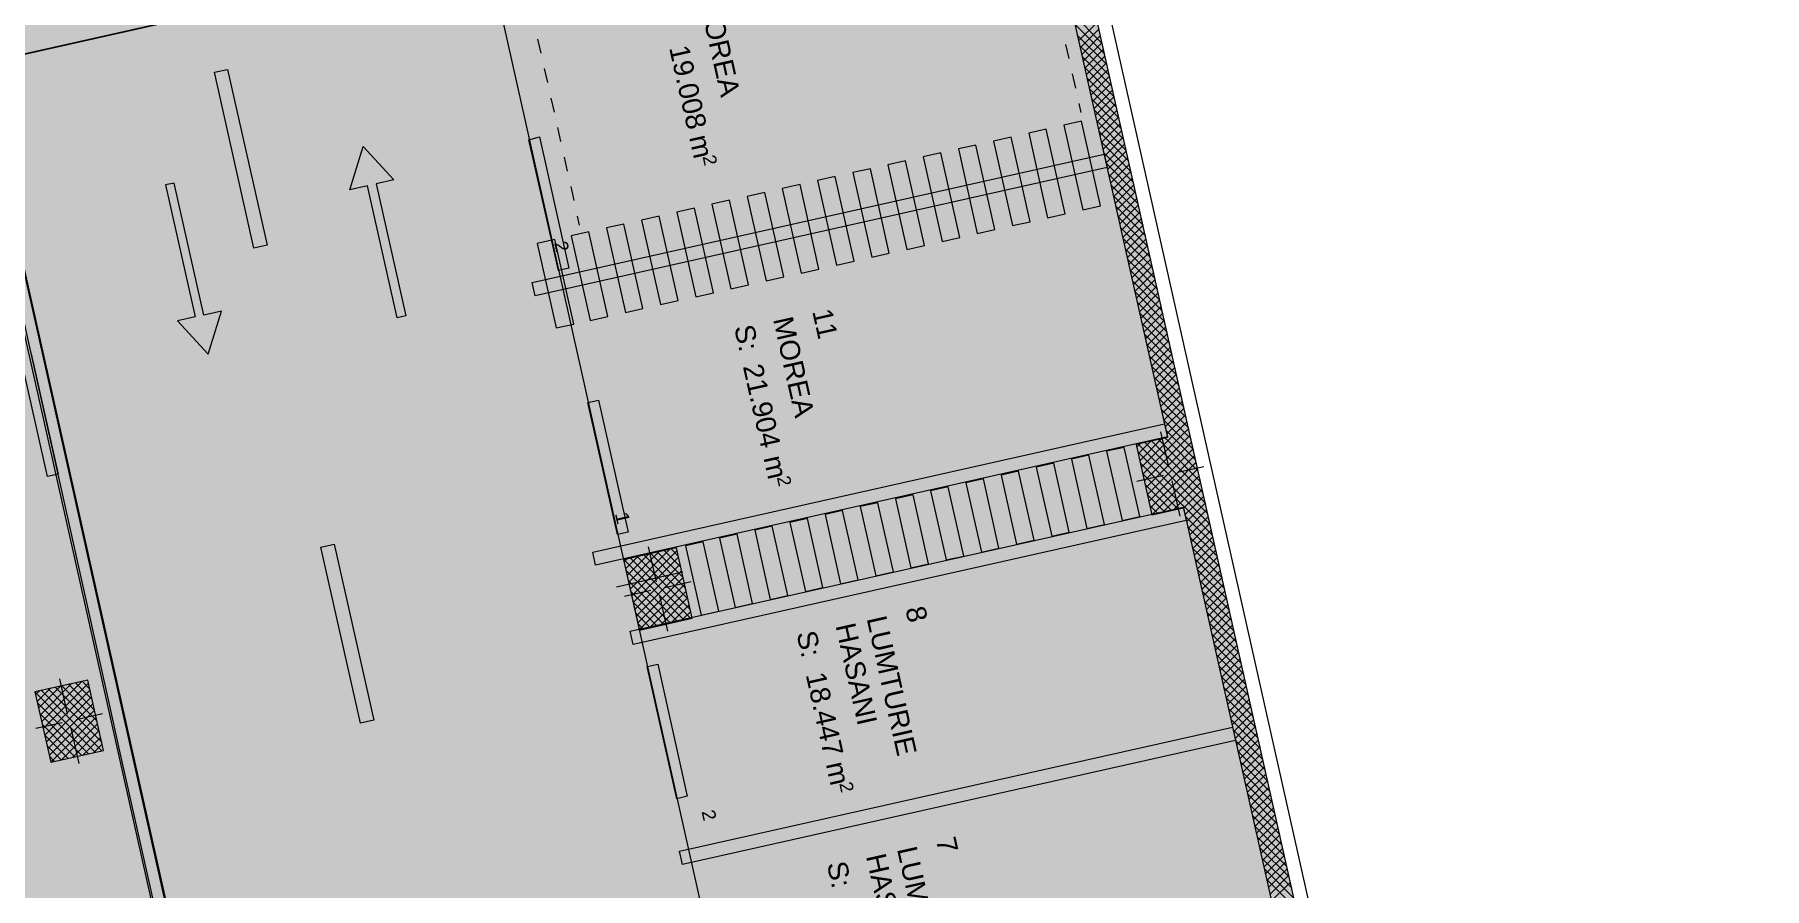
# Model space of a CAD drawing. Header units: centimetres. Extents: x -6559 to 4488, y -7535 to 372.
# Drawn here: x 943 to 2851, y -3996 to -3054 of the extents above; entities that cross this region are included whole.
import ezdxf

# ---------------------------------------------------------------- set-up
doc = ezdxf.new("R2010")
doc.units = ezdxf.units.CM
for name, color, linetype, true_color in [('PDF_ - MESI I RRUGES', 7, 'Continuous', 0x7f7f7f), ('PDF_ - rruga_ndarjet anesore', 7, 'Continuous', 0x7f7f7f), ('PDF_ - SHENJAT_RRUGA', 7, 'Continuous', 0x7f7f7f), ('PDF_ - Vijat_Shtigjet', 7, 'Continuous', 0x7f7f7f), ('PDF_065 Möbel Einrichtung', 7, 'Continuous', 0x7f7f7f), ('PDF_A - Akset', 7, 'Continuous', 0xfd4435), ('PDF_A - Fill Zone', 7, 'Continuous', 0x999999), ('PDF_A - Pllaka Perdhes', 7, 'Continuous', 0x7f7f7f), ('PDF_A - Pllaka Themel', 7, 'Continuous', 0x7f7f7f), ('PDF_A - Sutereni Polyline', 7, 'Continuous', 0x029e21), ('PDF_A -Polyline', 7, 'Continuous', 0x7f7f7f), ('PDF_A4 - Pllaka Suterenit', 7, 'Continuous', 0x7f7f7f)]:
    doc.layers.add(name, color=color, linetype=linetype, true_color=true_color)
for name, color, linetype in [('PDF_- GARAZHE', 7, 'Continuous'), ('PDF_A - Muret', 7, 'Continuous'), ('PDF_A - Shtyllat', 7, 'Continuous')]:
    doc.layers.add(name, color=color, linetype=linetype)
doc.styles.add('PDF Arial', font='')
doc.styles.get('PDF Arial').set_extended_font_data('Arial')

msp = doc.modelspace()

# ---------------------------------------------------------------- hatches: boundary and pattern name
at = {"layer": 'PDF_ - SHENJAT_RRUGA', "true_color": 0xffffff, "transparency": 33554559}
for points in [[(1305.6, -3177.8), (1339.4, -3214.6), (1320, -3218.9), (1352.6, -3364.5), (1342.9, -3366.7), (1310.2, -3221.1), (1290.8, -3225.5)], [(1134.4, -3406.8), (1100.7, -3370.1), (1120.1, -3365.7), (1087.4, -3220.1), (1097.1, -3218), (1129.8, -3363.6), (1149.2, -3359.2)]]:
    msp.add_hatch(color=7, dxfattribs=at).paths.add_polyline_path(points)
at = {"layer": 'PDF_A - Fill Zone', "true_color": 0x93a0c6, "transparency": 33554559}
msp.add_hatch(color=253, dxfattribs=at).paths.add_polyline_path([(-239.8, -548.1), (1116.5, -548.1), (1116.5, -1540.7), (1120.9, -1560.1), (1072.3, -1571), (1387, -2973.6), (868.6, -3089.9), (762.9, -2619.1), (-21.4, -2795.1), (-131.4, -2304.9), (653, -2129), (559, -1710.1), (524.2, -1717.9), (452, -1396.2), (105.8, -1396.2), (105.8, -1821.5), (-239.8, -1821.5)])
at = {"layer": 'PDF_A - Fill Zone', "true_color": 0xfafafa, "transparency": 33554559}
msp.add_hatch(color=7, dxfattribs=at).paths.add_polyline_path([(-1651.8, -6859.2), (-1993.6, -5313.4), (413.9, -4764.1), (398.9, -4698.5), (555.3, -4663.4), (229.2, -3233.4), (2066.5, -2821.1), (2844.7, -6289), (855.9, -6735), (762, -6317)])
at = {"layer": 'PDF_A - Muret', "transparency": 33554559}
msp.add_hatch(color=256, dxfattribs=at).paths.add_polyline_path([(2066.5, -2821.1), (2839.2, -6264.8), (2815, -6270.2), (2729.2, -5888.2), (2752.8, -5882.9), (2735.3, -5805.3), (2711.8, -5810.6), (2585.5, -5247.8), (2609, -5242.5), (2600.3, -5203.7), (2576.8, -5209), (2431.2, -4559.8), (2454.6, -4554.5), (2441.6, -4496.3), (2418.1, -4501.6), (2335.5, -4133.4), (2359, -4128.1), (2341.5, -4050.5), (2318.1, -4055.8), (2210.5, -3576.3), (2234, -3571.1), (2216.5, -3493.4), (2193.1, -3498.7), (2064.6, -2926), (2088, -2920.7), (2070.6, -2843.1), (2047.1, -2848.3), (2042.2, -2826.6)])
at = {"layer": 'PDF_A - Pllaka Themel', "true_color": 0xbfbfbf, "transparency": 33554559}
msp.add_hatch(color=9, dxfattribs=at).paths.add_polyline_path([(478.9, -548.1), (1202.6, -548.1), (1202.6, 9), (1814.4, 9), (1814.4, -886.7), (1180.4, -886.7), (1182, -1526), (1116.5, -1540.7), (1125.2, -1579.5), (1092, -1586.9), (1187.6, -2013.5), (1302.8, -2528.7), (1392.9, -2931.5), (1368.6, -2936.9), (1391.3, -3037.8), (1455.8, -3023.3), (1716.6, -4186.2), (2129.1, -6022.8), (2174.8, -6012.5), (2260.4, -6393.3), (1623.3, -6536.3), (1514.6, -6051.8), (779.4, -6216.8), (673.8, -5720.2), (1385.3, -5560.6), (1387.4, -5560.1), (1389.5, -5559.5), (1391.6, -5558.8), (1393.6, -5558), (1395.6, -5557.2), (1397.6, -5556.2), (1399.5, -5555.2), (1401.3, -5554.1), (1403.1, -5552.9), (1404.9, -5551.6), (1406.6, -5550.3), (1408.2, -5548.8), (1409.8, -5547.3), (1411.3, -5545.8), (1412.7, -5544.1), (1414.1, -5542.4), (1415.3, -5540.7), (1416.5, -5538.9), (1417.7, -5537), (1418.7, -5535.1), (1419.6, -5533.1), (1420.5, -5531.2), (1421.3, -5529.1), (1422, -5527.1), (1422.5, -5525), (1423, -5522.9), (1423.4, -5520.7), (1423.7, -5518.6), (1423.9, -5516.4), (1424, -5514.3), (1424.1, -5512.1), (1424, -5509.9), (1423.8, -5507.8), (1423.5, -5505.6), (1423.2, -5503.5), (1422.7, -5501.3), (1167, -4364.6), (1165.9, -4363.6), (1164.7, -4362.7), (1163.5, -4361.8), (1162.3, -4361.1), (1161, -4360.4), (1159.6, -4359.8), (1158.2, -4359.2), (1156.8, -4358.8), (1155.4, -4358.5), (1153.9, -4358.2), (1152.4, -4358.1), (1036.1, -3839.9), (1025.3, -3791.4), (882.4, -3151.9), (935, -3140.1), (912.4, -3039.3), (859.9, -3051.1), (491.3, -1408.6), (491.3, -1065.4), (478.9, -1065.4)])

# ---------------------------------------------------------------- linework, layer by layer
at = {"layer": 'PDF_ - MESI I RRUGES', "lineweight": 0}
for points in [[(1141.4, -3095.8), (1156, -3092.6)], [(1185, -3289.9), (1141.4, -3095.8)], [(1156, -3092.6), (1199.7, -3286.6)], [(1199.7, -3286.6), (1185, -3289.9)], [(1259, -3619.7), (1273.6, -3616.4)], [(1302.5, -3813.7), (1259, -3619.7)], [(1273.6, -3616.4), (1317.3, -3810.4)], [(1317.3, -3810.4), (1302.5, -3813.7)]]:
    msp.add_lwpolyline(points, dxfattribs=at)
at = {"layer": 'PDF_ - MESI I RRUGES', "color": 7, "true_color": 0xffffff, "transparency": 33554559}
for points in [[(1141.4, -3095.8), (1156, -3092.6), (1185, -3289.9), (1199.7, -3286.6)], [(1259, -3619.7), (1273.6, -3616.4), (1302.5, -3813.7), (1317.3, -3810.4)]]:
    msp.add_solid(points, dxfattribs=at)
at = {"layer": 'PDF_ - rruga_ndarjet anesore', "lineweight": 0}
for points in [[(1488.5, -3170.2), (1500.1, -3167.1)], [(1500.1, -3167.1), (1532.5, -3311.8)], [(1520.9, -3314.4), (1488.5, -3170.2)], [(1532.5, -3311.8), (1520.9, -3314.4)], [(957.3, -3541.8), (927.6, -3408.8)], [(939.2, -3406.2), (968.9, -3539.2)], [(1553.5, -3460), (1565.2, -3457.4)], [(1586.2, -3605.7), (1553.5, -3460)], [(1565.2, -3457.4), (1597.8, -3603.1)], [(968.9, -3539.2), (957.3, -3541.8)], [(1597.8, -3603.1), (1586.2, -3605.7)], [(1618.9, -3751.3), (1630.5, -3748.7)], [(1651.5, -3897), (1618.9, -3751.3)], [(1630.5, -3748.7), (1663.1, -3894.3)], [(1663.1, -3894.3), (1651.5, -3897)]]:
    msp.add_lwpolyline(points, dxfattribs=at)
at = {"layer": 'PDF_ - rruga_ndarjet anesore', "color": 7, "true_color": 0xffffff, "transparency": 33554559}
for points in [[(1500.1, -3167.1), (1532.5, -3311.8), (1488.5, -3170.2), (1520.9, -3314.4)], [(939.2, -3406.2), (968.9, -3539.2), (927.6, -3408.8), (957.3, -3541.8)], [(1553.5, -3460), (1565.2, -3457.4), (1586.2, -3605.7), (1597.8, -3603.1)], [(1630.5, -3748.7), (1663.1, -3894.3), (1618.9, -3751.3), (1651.5, -3897)]]:
    msp.add_solid(points, dxfattribs=at)
at = {"layer": 'PDF_ - SHENJAT_RRUGA', "lineweight": 0}
for points in [[(1290.8, -3225.5), (1305.6, -3177.8)], [(1305.6, -3177.8), (1339.4, -3214.6)], [(1097.1, -3218), (1087.4, -3220.1)], [(1087.4, -3220.1), (1120.1, -3365.7)], [(1129.8, -3363.6), (1097.1, -3218)], [(1310.2, -3221.1), (1290.8, -3225.5)], [(1342.9, -3366.7), (1310.2, -3221.1)], [(1339.4, -3214.6), (1320, -3218.9)], [(1320, -3218.9), (1352.6, -3364.5)], [(1120.1, -3365.7), (1100.7, -3370.1)], [(1100.7, -3370.1), (1134.4, -3406.8)], [(1149.2, -3359.2), (1129.8, -3363.6)], [(1134.4, -3406.8), (1149.2, -3359.2)], [(1352.6, -3364.5), (1342.9, -3366.7)]]:
    msp.add_lwpolyline(points, dxfattribs=at)
at = {"layer": 'PDF_ - Vijat_Shtigjet', "lineweight": 0}
for points in [[(2020.4, -3167.4), (2001, -3171.7)], [(2041.3, -3260.6), (2020.4, -3167.4)], [(2059.2, -3158.6), (2039.8, -3163)], [(2039.8, -3163), (2060.7, -3256.2)], [(2080.2, -3251.9), (2059.2, -3158.6)], [(2098.1, -3149.9), (2078.7, -3154.3)], [(2078.7, -3154.3), (2099.6, -3247.5)], [(2119, -3243.2), (2098.1, -3149.9)], [(1942.8, -3184.8), (1923.4, -3189.1)], [(1963.7, -3278), (1942.8, -3184.8)], [(1981.6, -3176.1), (1962.2, -3180.4)], [(1981.6, -3176.1), (1962.2, -3180.4)], [(1962.2, -3180.4), (1983.1, -3273.6)], [(1962.2, -3180.4), (1983.1, -3273.6)], [(2002.5, -3269.3), (1981.6, -3176.1)], [(2002.5, -3269.3), (1981.6, -3176.1)], [(2001, -3171.7), (2021.9, -3264.9)], [(1865.1, -3202.2), (1845.7, -3206.5)], [(1886, -3295.4), (1865.1, -3202.2)], [(1903.9, -3193.5), (1884.5, -3197.8)], [(1884.5, -3197.8), (1905.4, -3291.1)], [(1924.8, -3286.7), (1903.9, -3193.5)], [(1923.4, -3189.1), (1944.3, -3282.3)], [(1787.5, -3219.6), (1768, -3224)], [(1768, -3224), (1788.9, -3317.2)], [(1808.4, -3312.8), (1787.5, -3219.6)], [(1826.3, -3210.9), (1806.9, -3215.3)], [(1806.9, -3215.3), (1827.8, -3308.5)], [(1847.2, -3304.1), (1826.3, -3210.9)], [(1845.7, -3206.5), (1866.6, -3299.8)], [(1709.8, -3237), (1690.4, -3241.4)], [(1690.4, -3241.4), (1711.3, -3334.6)], [(1730.7, -3330.2), (1709.8, -3237)], [(1748.6, -3228.3), (1729.2, -3232.7)], [(1729.2, -3232.7), (1750.1, -3325.9)], [(1769.5, -3321.5), (1748.6, -3228.3)], [(2099.6, -3247.5), (2119, -3243.2)], [(1593.3, -3263.2), (1573.9, -3267.5)], [(1614.2, -3356.4), (1593.3, -3263.2)], [(1632.2, -3254.5), (1612.7, -3258.8)], [(1612.7, -3258.8), (1633.6, -3352)], [(1653.1, -3347.7), (1632.2, -3254.5)], [(1671, -3245.8), (1651.6, -3250.1)], [(1651.6, -3250.1), (1672.5, -3343.3)], [(1691.9, -3338.9), (1671, -3245.8)], [(2021.9, -3264.9), (2041.3, -3260.6)], [(2060.7, -3256.2), (2080.2, -3251.9)], [(1517.1, -3280.3), (1497.7, -3284.6)], [(1538, -3373.5), (1517.1, -3280.3)], [(1554.5, -3271.9), (1535.1, -3276.2)], [(1535.1, -3276.2), (1556, -3369.4)], [(1575.4, -3365.1), (1554.5, -3271.9)], [(1573.9, -3267.5), (1594.8, -3360.7)], [(1944.3, -3282.3), (1963.7, -3278)], [(1983.1, -3273.6), (2002.5, -3269.3)], [(1983.1, -3273.6), (2002.5, -3269.3)], [(1497.7, -3284.6), (1518.6, -3377.8)], [(1866.6, -3299.8), (1886, -3295.4)], [(1905.4, -3291.1), (1924.8, -3286.7)], [(1788.9, -3317.2), (1808.4, -3312.8)], [(1827.8, -3308.5), (1847.2, -3304.1)], [(1672.5, -3343.3), (1691.9, -3338.9)], [(1711.3, -3334.6), (1730.7, -3330.2)], [(1750.1, -3325.9), (1769.5, -3321.5)], [(1594.8, -3360.7), (1614.2, -3356.4)], [(1633.6, -3352), (1653.1, -3347.7)], [(1518.6, -3377.8), (1538, -3373.5)], [(1556, -3369.4), (1575.4, -3365.1)], [(2145.2, -3509.5), (2125.7, -3513.8)], [(2162.3, -3585.8), (2145.2, -3509.5)], [(2067.5, -3526.9), (2048.1, -3531.2)], [(2084.6, -3603.2), (2067.5, -3526.9)], [(2106.3, -3518.2), (2086.9, -3522.5)], [(2086.9, -3522.5), (2104, -3598.9)], [(2123.4, -3594.5), (2106.3, -3518.2)], [(2125.7, -3513.8), (2142.9, -3590.2)], [(1989.8, -3544.3), (1970.4, -3548.7)], [(1970.4, -3548.7), (1987.6, -3625)], [(2007, -3620.7), (1989.8, -3544.3)], [(2028.7, -3535.6), (2009.3, -3540)], [(2009.3, -3540), (2026.4, -3616.3)], [(2045.8, -3611.9), (2028.7, -3535.6)], [(2048.1, -3531.2), (2065.2, -3607.6)], [(1912.2, -3561.7), (1892.8, -3566.1)], [(1892.8, -3566.1), (1909.9, -3642.4)], [(1929.3, -3638.1), (1912.2, -3561.7)], [(1951, -3553), (1931.6, -3557.4)], [(1931.6, -3557.4), (1948.7, -3633.7)], [(1968.1, -3629.4), (1951, -3553)], [(1834.5, -3579.2), (1815.1, -3583.5)], [(1815.1, -3583.5), (1832.3, -3659.9)], [(1851.7, -3655.5), (1834.5, -3579.2)], [(1873.4, -3570.5), (1854, -3574.8)], [(1854, -3574.8), (1871.1, -3651.2)], [(1890.5, -3646.8), (1873.4, -3570.5)], [(2142.9, -3590.2), (2162.3, -3585.8)], [(1718.1, -3605.3), (1698.7, -3609.7)], [(1735.2, -3681.6), (1718.1, -3605.3)], [(1756.9, -3596.6), (1737.5, -3600.9)], [(1737.5, -3600.9), (1754.6, -3677.3)], [(1774, -3672.9), (1756.9, -3596.6)], [(1795.7, -3587.9), (1776.3, -3592.2)], [(1776.3, -3592.2), (1793.4, -3668.6)], [(1812.8, -3664.2), (1795.7, -3587.9)], [(2065.2, -3607.6), (2084.6, -3603.2)], [(2104, -3598.9), (2123.4, -3594.5)], [(1680.6, -3613.7), (1661.2, -3618.1)], [(1661.2, -3618.1), (1678.4, -3694.4)], [(1697.8, -3690), (1680.6, -3613.7)], [(1698.7, -3609.7), (1715.8, -3686)], [(1987.6, -3625), (2007, -3620.7)], [(2026.4, -3616.3), (2045.8, -3611.9)], [(1909.9, -3642.4), (1929.3, -3638.1)], [(1948.7, -3633.7), (1968.1, -3629.4)], [(1832.3, -3659.9), (1851.7, -3655.5)], [(1871.1, -3651.2), (1890.5, -3646.8)], [(1715.8, -3686), (1735.2, -3681.6)], [(1754.6, -3677.3), (1774, -3672.9)], [(1793.4, -3668.6), (1812.8, -3664.2)], [(1678.4, -3694.4), (1697.8, -3690)]]:
    msp.add_lwpolyline(points, dxfattribs=at)
at = {"layer": 'PDF_ - Vijat_Shtigjet', "color": 7, "true_color": 0xffffff, "transparency": 33554559}
for points in [[(2041.3, -3260.6), (2021.9, -3264.9), (2020.4, -3167.4), (2001, -3171.7)], [(2080.2, -3251.9), (2060.7, -3256.2), (2059.2, -3158.6), (2039.8, -3163)], [(2119, -3243.2), (2099.6, -3247.5), (2098.1, -3149.9), (2078.7, -3154.3)], [(1963.7, -3278), (1944.3, -3282.3), (1942.8, -3184.8), (1923.4, -3189.1)], [(2002.5, -3269.3), (1983.1, -3273.6), (1981.6, -3176.1), (1962.2, -3180.4)], [(2002.5, -3269.3), (1983.1, -3273.6), (1981.6, -3176.1), (1962.2, -3180.4)], [(1886, -3295.4), (1866.6, -3299.8), (1865.1, -3202.2), (1845.7, -3206.5)], [(1924.8, -3286.7), (1905.4, -3291.1), (1903.9, -3193.5), (1884.5, -3197.8)], [(1808.4, -3312.8), (1788.9, -3317.2), (1787.5, -3219.6), (1768, -3224)], [(1847.2, -3304.1), (1827.8, -3308.5), (1826.3, -3210.9), (1806.9, -3215.3)], [(1730.7, -3330.2), (1711.3, -3334.6), (1709.8, -3237), (1690.4, -3241.4)], [(1769.5, -3321.5), (1750.1, -3325.9), (1748.6, -3228.3), (1729.2, -3232.7)], [(1614.2, -3356.4), (1594.8, -3360.7), (1593.3, -3263.2), (1573.9, -3267.5)], [(1653.1, -3347.7), (1633.6, -3352), (1632.2, -3254.5), (1612.7, -3258.8)], [(1691.9, -3338.9), (1672.5, -3343.3), (1671, -3245.8), (1651.6, -3250.1)], [(1538, -3373.5), (1518.6, -3377.8), (1517.1, -3280.3), (1497.7, -3284.6)], [(1575.4, -3365.1), (1556, -3369.4), (1554.5, -3271.9), (1535.1, -3276.2)], [(2162.3, -3585.8), (2142.9, -3590.2), (2145.2, -3509.5), (2125.7, -3513.8)], [(2084.6, -3603.2), (2065.2, -3607.6), (2067.5, -3526.9), (2048.1, -3531.2)], [(2123.4, -3594.5), (2104, -3598.9), (2106.3, -3518.2), (2086.9, -3522.5)], [(2007, -3620.7), (1987.6, -3625), (1989.8, -3544.3), (1970.4, -3548.7)], [(2045.8, -3611.9), (2026.4, -3616.3), (2028.7, -3535.6), (2009.3, -3540)], [(1929.3, -3638.1), (1909.9, -3642.4), (1912.2, -3561.7), (1892.8, -3566.1)], [(1968.1, -3629.4), (1948.7, -3633.7), (1951, -3553), (1931.6, -3557.4)], [(1851.7, -3655.5), (1832.3, -3659.9), (1834.5, -3579.2), (1815.1, -3583.5)], [(1890.5, -3646.8), (1871.1, -3651.2), (1873.4, -3570.5), (1854, -3574.8)], [(1735.2, -3681.6), (1715.8, -3686), (1718.1, -3605.3), (1698.7, -3609.7)], [(1774, -3672.9), (1754.6, -3677.3), (1756.9, -3596.6), (1737.5, -3600.9)], [(1812.8, -3664.2), (1793.4, -3668.6), (1795.7, -3587.9), (1776.3, -3592.2)], [(1697.8, -3690), (1678.4, -3694.4), (1680.6, -3613.7), (1661.2, -3618.1)]]:
    msp.add_solid(points, dxfattribs=at)
at = {"layer": 'PDF_- GARAZHE', "color": 104, "true_color": 0x029e21, "transparency": 33554559}
for points in [[(1524.1, -3327.6), (1457.2, -3029.4), (2124.5, -3192.9), (2057.5, -2894.6)], [(1601.2, -3671.4), (1524.1, -3327.6), (2201.6, -3536.7), (2124.5, -3192.9)]]:
    msp.add_solid(points, dxfattribs=at)
at = {"layer": 'PDF_- GARAZHE', "color": 254, "true_color": 0xcae6ff, "transparency": 33554559}
for points in [[(1666.2, -3960.9), (1601.2, -3671.4), (2266.6, -3826.2), (2201.6, -3536.7)], [(1741.5, -4296.3), (1666.2, -3960.9), (2341.8, -4161.6), (2266.5, -3826.2)]]:
    msp.add_solid(points, dxfattribs=at)
at = {"layer": 'PDF_065 Möbel Einrichtung', "lineweight": 0}
for points in [[(1492, -3327.7), (2123, -3186.1)], [(2123, -3186.1), (2126.2, -3200.7)], [(2126.2, -3200.7), (1495.3, -3342.2)], [(1495.3, -3342.2), (1492, -3327.7)], [(1558.8, -3625.1), (2189.7, -3483.5)], [(2189.7, -3483.5), (2193, -3498)], [(2193, -3498), (1562, -3639.6)], [(1600.2, -3712.3), (2210.2, -3575.4)], [(2210.2, -3575.4), (2213.4, -3590)], [(2213.4, -3590), (1603.4, -3726.9)], [(1562, -3639.6), (1558.8, -3625.1)], [(1603.4, -3726.9), (1600.2, -3712.3)], [(1654.6, -3955), (2264.6, -3818.1)], [(2267.9, -3832.7), (1657.9, -3969.5)], [(2264.6, -3818.1), (2267.9, -3832.7)], [(1657.9, -3969.5), (1654.6, -3955)]]:
    msp.add_lwpolyline(points, dxfattribs=at)
at = {"layer": 'PDF_065 Möbel Einrichtung', "color": 7, "true_color": 0xffffff, "transparency": 33554559}
for points in [[(1495.3, -3342.2), (1492, -3327.7), (2126.2, -3200.7), (2123, -3186.1)], [(1562, -3639.6), (1558.8, -3625.1), (2193, -3498), (2189.7, -3483.5)], [(1603.4, -3726.9), (1600.2, -3712.3), (2213.4, -3590), (2210.2, -3575.4)], [(1657.9, -3969.5), (1654.6, -3955), (2267.9, -3832.7), (2264.6, -3818.1)]]:
    msp.add_solid(points, dxfattribs=at)
at = {"layer": 'PDF_A - Akset', "lineweight": 0}
for points in [[(1498, -3059.2), (1501.5, -3074.7)], [(2078.6, -3056.7), (2078.6, -3056.7)], [(2080.5, -3065.2), (2084, -3080.6)], [(1503.4, -3083.2), (1503.4, -3083.2)], [(2085.9, -3089.2), (2085.9, -3089.2)], [(1505.3, -3091.8), (1508.8, -3107.2)], [(2087.8, -3097.7), (2091.3, -3113.2)], [(1510.7, -3115.7), (1510.7, -3115.7)], [(1512.6, -3124.3), (1516.1, -3139.7)], [(2093.2, -3121.7), (2093.2, -3121.7)], [(1518, -3148.3), (1518, -3148.3)], [(2095.1, -3130.3), (2097.3, -3140.1)], [(1519.9, -3156.8), (1523.4, -3172.2)], [(1525.3, -3180.8), (1525.3, -3180.8)], [(1527.2, -3189.4), (1530.7, -3204.8)], [(1532.6, -3213.3), (1532.6, -3213.3)], [(1534.5, -3221.9), (1538, -3237.3)], [(1539.9, -3245.9), (1539.9, -3245.9)], [(1541.8, -3254.4), (1544, -3264.3)]]:
    msp.add_lwpolyline(points, dxfattribs=at)
at = {"layer": 'PDF_A - Muret', "lineweight": 0}
for points in [[(2844.7, -6289), (2066.5, -2821.1)], [(2064.6, -2926), (2193.1, -3498.7)], [(2121, -3064), (2088.1, -3031.1)], [(2123.7, -3075.8), (2090.8, -3042.9)], [(2094.9, -3061.3), (2115.7, -3040.5)], [(2096.6, -3068.7), (2117.4, -3047.9)], [(2126.3, -3087.6), (2093.4, -3054.7)], [(2128.9, -3099.4), (2096.1, -3066.5)], [(2098.3, -3076.2), (2119.1, -3055.4)], [(2099.9, -3083.7), (2120.8, -3062.9)], [(2101.6, -3091.1), (2122.4, -3070.3)], [(2131.6, -3111.2), (2098.7, -3078.3)], [(2134.2, -3122.9), (2101.4, -3090.1)], [(2103.3, -3098.6), (2124.1, -3077.8)], [(2105, -3106.1), (2125.8, -3085.3)], [(2136.9, -3134.7), (2104, -3101.9)], [(2106.6, -3113.5), (2127.5, -3092.7)], [(2108.3, -3121), (2129.1, -3100.2)], [(2110, -3128.5), (2130.8, -3107.7)], [(2139.5, -3146.5), (2106.7, -3113.7)], [(2142.2, -3158.3), (2109.3, -3125.5)], [(2111.7, -3136), (2132.5, -3115.1)], [(2113.3, -3143.4), (2134.2, -3122.6)], [(2144.8, -3170.1), (2112, -3137.2)], [(2115, -3150.9), (2135.8, -3130.1)], [(2116.7, -3158.4), (2137.5, -3137.5)], [(2118.4, -3165.8), (2139.2, -3145)], [(879.3, -3152.6), (1150, -4358.7)], [(1164.5, -4355.4), (893.9, -3149.4)], [(2147.5, -3181.9), (2114.6, -3149)], [(2150.1, -3193.7), (2117.3, -3160.8)], [(2120.1, -3173.3), (2140.9, -3152.5)], [(2121.7, -3180.8), (2142.5, -3159.9)], [(2123.4, -3188.2), (2144.2, -3167.4)], [(2152.8, -3205.5), (2119.9, -3172.6)], [(2155.4, -3217.3), (2122.5, -3184.4)], [(2125.1, -3195.7), (2145.9, -3174.9)], [(2126.8, -3203.2), (2147.6, -3182.4)], [(2158.1, -3229.1), (2125.2, -3196.2)], [(2128.4, -3210.6), (2149.2, -3189.8)], [(2130.1, -3218.1), (2150.9, -3197.3)], [(2131.8, -3225.6), (2152.6, -3204.8)], [(2160.7, -3240.8), (2127.8, -3208)], [(2163.3, -3252.6), (2130.5, -3219.8)], [(2133.5, -3233), (2154.3, -3212.2)], [(2135.1, -3240.5), (2156, -3219.7)], [(2166, -3264.4), (2133.1, -3231.6)], [(2168.6, -3276.2), (2135.8, -3243.4)], [(2136.8, -3248), (2157.6, -3227.2)], [(2138.5, -3255.5), (2159.3, -3234.6)], [(2140.2, -3262.9), (2161, -3242.1)], [(2171.3, -3288), (2138.4, -3255.1)], [(2141.8, -3270.4), (2162.7, -3249.6)], [(2143.5, -3277.9), (2164.3, -3257)], [(2173.9, -3299.8), (2141.1, -3266.9)], [(2176.6, -3311.6), (2143.7, -3278.7)], [(2145.2, -3285.3), (2166, -3264.5)], [(2146.9, -3292.8), (2167.7, -3272)], [(2148.5, -3300.3), (2169.4, -3279.5)], [(2179.2, -3323.4), (2146.4, -3290.5)], [(2150.2, -3307.7), (2171, -3286.9)], [(2151.9, -3315.2), (2172.7, -3294.4)], [(2181.9, -3335.2), (2149, -3302.3)], [(2184.5, -3347), (2151.6, -3314.1)], [(2153.6, -3322.7), (2174.4, -3301.9)], [(2155.2, -3330.1), (2176.1, -3309.3)], [(2156.9, -3337.6), (2177.7, -3316.8)], [(2187.2, -3358.8), (2154.3, -3325.9)], [(2189.8, -3370.5), (2156.9, -3337.7)], [(2158.6, -3345.1), (2179.4, -3324.3)], [(2160.3, -3352.6), (2181.1, -3331.7)], [(2161.9, -3360), (2182.8, -3339.2)], [(2192.4, -3382.3), (2159.6, -3349.5)], [(2163.6, -3367.5), (2184.4, -3346.7)], [(2165.3, -3374.9), (2186.1, -3354.1)], [(2195.1, -3394.1), (2162.2, -3361.3)], [(2197.7, -3405.9), (2164.9, -3373)], [(2167, -3382.4), (2187.8, -3361.6)], [(2168.6, -3389.9), (2189.5, -3369.1)], [(2170.3, -3397.4), (2191.1, -3376.5)], [(2200.4, -3417.7), (2167.5, -3384.8)], [(2203, -3429.5), (2170.2, -3396.6)], [(2172, -3404.8), (2192.8, -3384)], [(2173.7, -3412.3), (2194.5, -3391.5)], [(2205.7, -3441.3), (2172.8, -3408.4)], [(2175.4, -3419.8), (2196.2, -3398.9)], [(2177, -3427.2), (2197.9, -3406.4)], [(2178.7, -3434.7), (2199.5, -3413.9)], [(2208.3, -3453.1), (2175.5, -3420.2)], [(2211, -3464.9), (2178.1, -3432)], [(2180.4, -3442.2), (2201.2, -3421.4)], [(2182.1, -3449.6), (2202.9, -3428.8)], [(2213.6, -3476.6), (2180.7, -3443.8)], [(2183.7, -3457.1), (2204.6, -3436.3)], [(2185.4, -3464.6), (2206.2, -3443.8)], [(2187.1, -3472), (2207.9, -3451.2)], [(2216.3, -3488.4), (2183.4, -3455.6)], [(2212.9, -3494.2), (2186, -3467.4)], [(2188.8, -3479.5), (2209.6, -3458.7)], [(2190.4, -3487), (2211.3, -3466.2)], [(2205.4, -3495.9), (2188.7, -3479.2)], [(2198, -3497.6), (2191.3, -3490.9)], [(2192.1, -3494.5), (2212.9, -3473.6)], [(2198.2, -3497.6), (2214.6, -3481.1)], [(2209.9, -3494.9), (2216.3, -3488.6)], [(2217.3, -3496.7), (2218, -3496)], [(2218.9, -3500.2), (2217.8, -3499.1)], [(2219, -3504.2), (2219.6, -3503.5)], [(2221.5, -3512), (2220.5, -3510.9)], [(2220.6, -3511.7), (2221.3, -3511)], [(2222.3, -3519.1), (2223, -3518.4)], [(2224.2, -3523.8), (2223.1, -3522.7)], [(2224, -3526.6), (2224.7, -3525.9)], [(2225.7, -3534.1), (2226.3, -3533.4)], [(2226.8, -3535.6), (2225.8, -3534.5)], [(2227.3, -3541.5), (2228, -3540.9)], [(2229.5, -3547.4), (2228.4, -3546.3)], [(2229, -3549), (2229.7, -3548.3)], [(2230.7, -3556.5), (2231.4, -3555.8)], [(2232.1, -3559.2), (2231.1, -3558.1)], [(2232.4, -3563.9), (2233, -3563.3)], [(2210.5, -3576.3), (2318.1, -4055.8)], [(2210.6, -3576.6), (2210.9, -3576.3)], [(2212.2, -3584.1), (2222.7, -3573.6)], [(2242.7, -3606.3), (2212.3, -3575.9)], [(2245.4, -3618.1), (2212.5, -3585.3)], [(2213.9, -3591.5), (2234.7, -3570.7)], [(2215.6, -3599), (2236.4, -3578.2)], [(2217.3, -3606.5), (2238.1, -3585.7)], [(2240.1, -3594.6), (2219.8, -3574.3)], [(2237.4, -3582.8), (2227.2, -3572.6)], [(2234.8, -3571), (2233.7, -3569.9)], [(2248, -3629.9), (2215.1, -3597.1)], [(2218.9, -3614), (2239.7, -3593.1)], [(2220.6, -3621.4), (2241.4, -3600.6)], [(2250.6, -3641.7), (2217.8, -3608.8)], [(2253.3, -3653.5), (2220.4, -3620.6)], [(2222.3, -3628.9), (2243.1, -3608.1)], [(2224, -3636.4), (2244.8, -3615.5)], [(2225.6, -3643.8), (2246.4, -3623)], [(2255.9, -3665.3), (2223.1, -3632.4)], [(2258.6, -3677.1), (2225.7, -3644.2)], [(2227.3, -3651.3), (2248.1, -3630.5)], [(2229, -3658.8), (2249.8, -3637.9)], [(2261.2, -3688.9), (2228.4, -3656)], [(2230.7, -3666.2), (2251.5, -3645.4)], [(2232.3, -3673.7), (2253.2, -3652.9)], [(2234, -3681.2), (2254.8, -3660.4)], [(2263.9, -3700.7), (2231, -3667.8)], [(2266.5, -3712.4), (2233.7, -3679.6)], [(2235.7, -3688.6), (2256.5, -3667.8)], [(2237.4, -3696.1), (2258.2, -3675.3)], [(2239, -3703.6), (2259.9, -3682.8)], [(2269.2, -3724.2), (2236.3, -3691.4)], [(2240.7, -3711), (2261.5, -3690.2)], [(2242.4, -3718.5), (2263.2, -3697.7)], [(2271.8, -3736), (2239, -3703.2)], [(2274.5, -3747.8), (2241.6, -3715)], [(2244.1, -3726), (2264.9, -3705.2)], [(2245.7, -3733.4), (2266.6, -3712.6)], [(2247.4, -3740.9), (2268.2, -3720.1)], [(2277.1, -3759.6), (2244.2, -3726.7)], [(2279.7, -3771.4), (2246.9, -3738.5)], [(2249.1, -3748.4), (2269.9, -3727.6)], [(2250.8, -3755.9), (2271.6, -3735)], [(2282.4, -3783.2), (2249.5, -3750.3)], [(2252.4, -3763.3), (2273.3, -3742.5)], [(2254.1, -3770.8), (2274.9, -3750)], [(2255.8, -3778.3), (2276.6, -3757.4)], [(2285, -3795), (2252.2, -3762.1)], [(2287.7, -3806.8), (2254.8, -3773.9)], [(2257.5, -3785.7), (2278.3, -3764.9)], [(2259.1, -3793.2), (2280, -3772.4)], [(2290.3, -3818.6), (2257.5, -3785.7)], [(2293, -3830.4), (2260.1, -3797.5)], [(2260.8, -3800.7), (2281.6, -3779.8)], [(2262.5, -3808.1), (2283.3, -3787.3)], [(2264.2, -3815.6), (2285, -3794.8)], [(2295.6, -3842.1), (2262.8, -3809.3)], [(2265.9, -3823.1), (2286.7, -3802.3)], [(2267.5, -3830.5), (2288.3, -3809.7)], [(2298.3, -3853.9), (2265.4, -3821.1)], [(2300.9, -3865.7), (2268, -3832.9)], [(2269.2, -3838), (2290, -3817.2)], [(2270.9, -3845.5), (2291.7, -3824.7)], [(2272.6, -3852.9), (2293.4, -3832.1)], [(2303.6, -3877.5), (2270.7, -3844.7)], [(2274.2, -3860.4), (2295, -3839.6)], [(2275.9, -3867.9), (2296.7, -3847.1)], [(2277.6, -3875.4), (2298.4, -3854.5)], [(2306.2, -3889.3), (2273.3, -3856.4)], [(2308.8, -3901.1), (2276, -3868.2)], [(2279.3, -3882.8), (2300.1, -3862)], [(2280.9, -3890.3), (2301.8, -3869.5)], [(2311.5, -3912.9), (2278.6, -3880)], [(2314.1, -3924.7), (2281.3, -3891.8)], [(2282.6, -3897.8), (2303.4, -3876.9)], [(2284.3, -3905.2), (2305.1, -3884.4)], [(2286, -3912.7), (2306.8, -3891.9)], [(2316.8, -3936.5), (2283.9, -3903.6)], [(2287.6, -3920.2), (2308.5, -3899.4)], [(2289.3, -3927.6), (2310.1, -3906.8)], [(2319.4, -3948.3), (2286.6, -3915.4)], [(2322.1, -3960), (2289.2, -3927.2)], [(2291, -3935.1), (2311.8, -3914.3)], [(2292.7, -3942.6), (2313.5, -3921.8)], [(2294.3, -3950), (2315.2, -3929.2)], [(2324.7, -3971.8), (2291.9, -3939)], [(2296, -3957.5), (2316.8, -3936.7)], [(2297.7, -3965), (2318.5, -3944.2)], [(2327.4, -3983.6), (2294.5, -3950.8)], [(2330, -3995.4), (2297.1, -3962.6)], [(2299.4, -3972.5), (2320.2, -3951.6)], [(2301, -3979.9), (2321.9, -3959.1)], [(2302.7, -3987.4), (2323.5, -3966.6)], [(2332.7, -4007.2), (2299.8, -3974.3)], [(2335.3, -4019), (2302.4, -3986.1)], [(2304.4, -3994.8), (2325.2, -3974)], [(2306.1, -4002.3), (2326.9, -3981.5)], [(2307.8, -4009.8), (2328.6, -3989)]]:
    msp.add_lwpolyline(points, dxfattribs=at)
at = {"layer": 'PDF_A - Muret', "transparency": 33554559}
msp.add_solid([(879.3, -3152.6), (893.9, -3149.4), (1150, -4358.7), (1164.5, -4355.4)], dxfattribs=at)
at = {"layer": 'PDF_A - Pllaka Perdhes', "lineweight": 0}
msp.add_lwpolyline([(2066.5, -2821.1), (84.3, -3265.9)], dxfattribs=at)
at = {"layer": 'PDF_A - Pllaka Themel', "lineweight": 0}
for points in [[(1455.8, -3023.3), (1716.6, -4186.2)], [(1025.3, -3791.4), (882.4, -3151.9)], [(1036.1, -3839.9), (1025.3, -3791.4)], [(1152.4, -4358.1), (1036.1, -3839.9)]]:
    msp.add_lwpolyline(points, dxfattribs=at)
at = {"layer": 'PDF_A - Shtyllat', "lineweight": 0}
for points in [[(2194.4, -3531), (2185.7, -3492.2)], [(2193.1, -3498.7), (2158.3, -3506.5)], [(2158.3, -3506.5), (2175.7, -3584.1)], [(2158.9, -3509.3), (2162.8, -3505.5)], [(2160.6, -3516.8), (2174.6, -3502.8)], [(2204.6, -3549.9), (2160.6, -3506)], [(2162.3, -3524.3), (2186.4, -3500.2)], [(2164, -3531.8), (2193.8, -3501.9)], [(2165.6, -3539.2), (2195.5, -3509.4)], [(2201.9, -3538.1), (2168.1, -3504.3)], [(2199.3, -3526.3), (2175.6, -3502.6)], [(2196.6, -3514.5), (2183, -3500.9)], [(2194, -3502.7), (2190.5, -3499.3)], [(2193.8, -3501.9), (2198.2, -3497.6)], [(2225.8, -3534.5), (2194, -3502.7)], [(2195.5, -3509.4), (2209.9, -3494.9)], [(2197.1, -3516.9), (2217.3, -3496.7)], [(2223.1, -3522.7), (2198, -3497.6)], [(2198.8, -3524.3), (2219, -3504.2)], [(2220.5, -3510.9), (2205.4, -3495.9)], [(2217.8, -3499.1), (2212.9, -3494.2)], [(2207.2, -3561.7), (2160.1, -3514.6)], [(2209.8, -3573.5), (2162.8, -3526.4)], [(2167.3, -3546.7), (2197.1, -3516.9)], [(2169, -3554.2), (2198.8, -3524.3)], [(2228.4, -3546.3), (2196.6, -3514.5)], [(2231.1, -3558.1), (2199.3, -3526.3)], [(2200.5, -3531.8), (2220.6, -3511.7)], [(2202.2, -3539.3), (2222.3, -3519.1)], [(2203.8, -3546.7), (2224, -3526.6)], [(2203.9, -3537), (2233, -3530.5)], [(2188.4, -3540.5), (2159.2, -3547.1)], [(2204.8, -3577.6), (2165.4, -3538.2)], [(2170.7, -3561.6), (2200.5, -3531.8)], [(2172.3, -3569.1), (2202.2, -3539.3)], [(2174, -3576.6), (2203.8, -3546.7)], [(2196.1, -3538.8), (2196.1, -3538.8)], [(2197.9, -3546.6), (2206.6, -3585.4)], [(2233.7, -3569.9), (2201.9, -3538.1)], [(2205.5, -3554.2), (2225.7, -3534.1)], [(2207.2, -3561.7), (2227.3, -3541.5)], [(2208.9, -3569.1), (2229, -3549)], [(2197.4, -3579.3), (2168.1, -3550)], [(2189.9, -3581), (2170.7, -3561.8)], [(2175.7, -3584), (2205.5, -3554.2)], [(2187.3, -3581.5), (2207.2, -3561.7)], [(2227.2, -3572.6), (2204.6, -3549.9)], [(2219.8, -3574.3), (2207.2, -3561.7)], [(2210.9, -3576.3), (2230.7, -3556.5)], [(2222.7, -3573.6), (2232.4, -3563.9)], [(2182.4, -3582.6), (2173.3, -3573.6)], [(2175.7, -3584.1), (2210.5, -3576.3)], [(2199.1, -3578.9), (2208.9, -3569.1)], [(2212.3, -3575.9), (2209.8, -3573.5)], [(1651.1, -3620.3), (1592.9, -3633.4)], [(1598.5, -3658.3), (1632.2, -3624.5)], [(1600.2, -3665.8), (1644, -3621.9)], [(1601.8, -3673.2), (1651.8, -3623.3)], [(1629, -3657.9), (1620.3, -3619.1)], [(1658.5, -3653.1), (1630.4, -3625)], [(1655.8, -3641.3), (1637.8, -3623.3)], [(1653.2, -3629.5), (1645.3, -3621.6)], [(1668.6, -3698), (1651.1, -3620.3)], [(1592.9, -3633.4), (1610.3, -3711)], [(1659.6, -3700), (1593, -3633.3)], [(1593.5, -3635.9), (1596.9, -3632.5)], [(1595.1, -3643.4), (1608.6, -3629.8)], [(1652.2, -3701.6), (1595.5, -3645)], [(1596.8, -3650.8), (1620.4, -3627.2)], [(1667.1, -3698.3), (1600.5, -3631.7)], [(1603.5, -3680.7), (1653.5, -3630.7)], [(1605.2, -3688.2), (1655.2, -3638.2)], [(1666.4, -3688.5), (1608, -3630)], [(1663.8, -3676.7), (1615.4, -3628.3)], [(1661.1, -3664.9), (1622.9, -3626.6)], [(1644.7, -3703.3), (1598.1, -3656.8)], [(1606.9, -3695.6), (1656.8, -3645.7)], [(1608.5, -3703.1), (1658.5, -3653.1)], [(1610.2, -3710.6), (1660.2, -3660.6)], [(1638.5, -3663.9), (1667.6, -3657.4)], [(1623, -3667.4), (1593.8, -3673.9)], [(1637.2, -3705), (1600.8, -3668.5)], [(1629.8, -3706.7), (1603.4, -3680.3)], [(1621.4, -3708.5), (1661.9, -3668.1)], [(1630.7, -3665.7), (1630.7, -3665.7)], [(1632.5, -3673.4), (1641.2, -3712.3)], [(1633.2, -3705.9), (1663.5, -3675.5)], [(1645, -3703.3), (1665.2, -3683)], [(1622.3, -3708.3), (1606.1, -3692.1)], [(1610.3, -3711), (1668.6, -3698)], [(1656.8, -3700.6), (1666.9, -3690.5)], [(1668.5, -3698), (1668.6, -3697.9)], [(1614.8, -3710), (1608.7, -3703.9)], [(1001.7, -3766.1), (943.4, -3779.1)], [(944.1, -3782.2), (948.4, -3778)], [(945.8, -3789.7), (960.2, -3775.4)], [(947.5, -3797.2), (972, -3772.7)], [(949.2, -3804.7), (983.8, -3770.1)], [(1017.3, -3844.1), (950.7, -3777.5)], [(950.8, -3812.1), (995.5, -3767.4)], [(952.5, -3819.6), (1002.5, -3769.6)], [(954.2, -3827.1), (1004.2, -3777.1)], [(1017.1, -3834.7), (958.2, -3775.8)], [(1014.4, -3822.9), (965.7, -3774.1)], [(979.5, -3803.6), (970.8, -3764.8)], [(1011.8, -3811.1), (973.1, -3772.5)], [(1009.1, -3799.3), (980.6, -3770.8)], [(1006.5, -3787.5), (988.1, -3769.1)], [(1003.8, -3775.7), (995.5, -3767.4)], [(1019.1, -3843.7), (1001.7, -3766.1)], [(943.4, -3779.1), (960.9, -3856.8)], [(1009.9, -3845.8), (943.5, -3779.4)], [(1002.4, -3847.4), (946.1, -3791.2)], [(955.9, -3834.5), (1005.8, -3784.6)], [(957.5, -3842), (1007.5, -3792)], [(973.5, -3813.2), (944.4, -3819.7)], [(994.9, -3849.1), (948.8, -3803)], [(987.5, -3850.8), (951.4, -3814.8)], [(959.2, -3849.5), (1009.2, -3799.5)], [(961.1, -3856.7), (1010.9, -3807)], [(972.9, -3854.1), (1012.5, -3814.4)], [(981.3, -3811.4), (981.3, -3811.4)], [(989, -3809.7), (1018.1, -3803.1)], [(980, -3852.5), (954.1, -3826.6)], [(983, -3819.2), (991.7, -3858)], [(984.7, -3851.4), (1014.2, -3821.9)], [(996.5, -3848.8), (1015.9, -3829.4)], [(972.5, -3854.1), (956.7, -3838.3)], [(965.1, -3855.8), (959.4, -3850.1)], [(960.9, -3856.8), (1019.1, -3843.7)], [(1008.3, -3846.1), (1017.6, -3836.9)]]:
    msp.add_lwpolyline(points, dxfattribs=at)
at = {"layer": 'PDF_A - Shtyllat', "color": 8, "true_color": 0x7f7f7f, "transparency": 33554559}
for points in [[(2158.3, -3506.5), (2193.1, -3498.7), (2175.7, -3584.1), (2210.5, -3576.3)], [(2193.1, -3498.7), (2216.5, -3493.4), (2210.5, -3576.3), (2234, -3571.1)], [(1668.6, -3698), (1610.3, -3711), (1651.1, -3620.3), (1592.9, -3633.4)], [(1019.1, -3843.7), (960.9, -3856.8), (1001.7, -3766.1), (943.4, -3779.1)]]:
    msp.add_solid(points, dxfattribs=at)
at = {"layer": 'PDF_A - Sutereni Polyline', "lineweight": 0}
msp.add_lwpolyline([(84.3, -3265.9), (2066.5, -2821.1)], dxfattribs=at)
at = {"layer": 'PDF_A -Polyline', "color": 7, "lineweight": 0}
for points in [[(892, -3137.2), (1171.3, -4382)], [(1585.1, -3663.4), (1657.9, -3646.9)], [(1658, -3646.9), (1658, -3646.9)]]:
    msp.add_lwpolyline(points, dxfattribs=at)
at = {"layer": 'PDF_A4 - Pllaka Suterenit', "lineweight": 0}
for points in [[(2851.5, -6250.5), (2073.3, -2782.6)], [(2066.5, -2821.1), (921.1, -3078.1)], [(2844.7, -6289), (2066.5, -2821.1)]]:
    msp.add_lwpolyline(points, dxfattribs=at)

# ---------------------------------------------------------------- texts
at = {"layer": 'PDF_- GARAZHE', "attachment_point": 7, "rotation": 282.6, "style": 'PDF Arial'}
for s, insert, char_height in [('\\W1.000757;MOREA', (1675.5, -3014.5), 21.973), ('\\W1.001342;19.008', (1642.7, -3068.8), 21.973), ('\\W1.000269;m', (1665.1, -3167.4), 21.973), ('\\W1.001521;2', (1679.9, -3188.8), 14.502), ('\\W0.956411;11', (1800.9, -3359.5), 21.973), ('\\W1.002323;S:', (1714.4, -3377), 21.973), ('\\W1.000757;MOREA', (1757.4, -3368.2), 21.973), ('\\W1.000910;21.904', (1724.1, -3420.2), 21.973), ('\\W1.000269;m', (1747.1, -3521.1), 21.973), ('\\W1.001521;2', (1761.9, -3542.6), 14.502), ('\\W1.000732;LUMTURIE', (1860.6, -3698.2), 21.973), ('\\W1.001941;8', (1903.3, -3687.6), 21.973), ('\\W1.002323;S:', (1783.2, -3714.6), 21.973), ('\\W1.000648;HASANI', (1826.3, -3706.1), 21.973), ('\\W1.001410;18.447', (1793.4, -3760.2), 21.973), ('\\W1.000269;m', (1815.9, -3858.8), 21.973), ('\\W1.001521;2', (1830.7, -3880.2), 14.502), ('\\W1.000732;LUMTURIE', (1894.1, -3952.5), 21.973), ('\\W1.001018;7', (1937.2, -3942), 21.973), ('\\W1.002323;S:', (1816.7, -3968.9), 21.973), ('\\W1.000648;HASANI', (1859.9, -3960.4), 21.973)]:
    msp.add_mtext(s, dxfattribs=dict(at, insert=insert, char_height=char_height))
at = {"layer": 'PDF_065 Möbel Einrichtung', "char_height": 14.649, "attachment_point": 7, "rotation": 282.6, "style": 'PDF Arial'}
for s, insert in [('\\W1.016485;2', (1516.2, -3283.8)), ('\\W1.191871;1', (1583.2, -3582.3)), ('\\W1.016485;2', (1678.8, -3911.1))]:
    msp.add_mtext(s, dxfattribs=dict(at, insert=insert))

doc.saveas('drawing.dxf')
